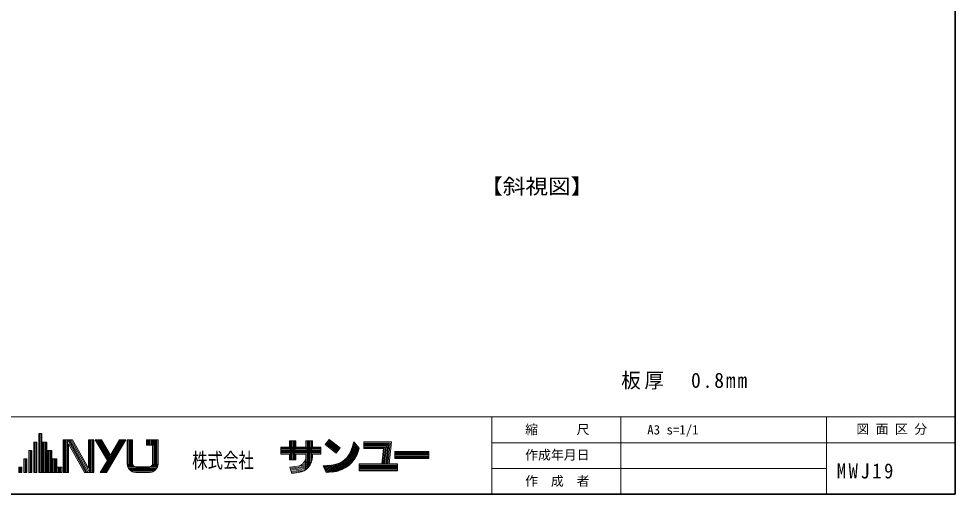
# Model space of a CAD drawing. Units: millimetres on the paper. Extents: x -405 to -16, y -286 to 286.
# Drawn here: x -197.4 to -15.5, y 11 to 103.3 of the extents above; entities that cross this region are included whole.
import ezdxf
from ezdxf.enums import TextEntityAlignment as Align

# ---------------------------------------------------------------- set-up
doc = ezdxf.new("R2010")
doc.units = ezdxf.units.MM
doc.linetypes.add('CHAIN1', pattern=[8, 5, -1, 1, -1])
doc.layers.add('0-2_寸法', color=4, linetype='CHAIN1', lineweight=18)
doc.layers.add('F-0_枠図面', color=4, linetype='Continuous', lineweight=18)
doc.layers.add('F-2_文字１', color=7, linetype='Continuous')
doc.layers.add('F-3_文字２', color=7, linetype='Continuous')
doc.styles.add('ＭＳ ゴシック', font='')
doc.styles.get('ＭＳ ゴシック').set_extended_font_data('MS Gothic')

msp = doc.modelspace()

# ---------------------------------------------------------------- linework, layer by layer
at = {"layer": 'F-0_枠図面', "color": 7, "lineweight": 35}
for p, q in [((-15.5, 11), (-15.5, 286)), ((-15.5, 16), (-15.5, 16))]:
    msp.add_line(p, q, dxfattribs=at)
at = {"layer": 'F-0_枠図面'}
for p, q in [((-405, 26), (-15.5, 26)), ((-105.5, 11), (-105.5, 26)), ((-80.5, 11), (-80.5, 26)), ((-40.5, 11), (-40.5, 26)), ((-193.524, 22.771), (-192.924, 22.771)), ((-193.524, 15.244), (-193.524, 22.771)), ((-193.313, 15.244), (-193.313, 22.771)), ((-193.102, 15.244), (-193.102, 22.771)), ((-192.924, 21.106), (-192.924, 22.771)), ((-194.49, 21.106), (-193.945, 21.106)), ((-194.49, 15.244), (-194.49, 21.106)), ((-194.279, 15.244), (-194.279, 21.106)), ((-194.068, 15.244), (-194.068, 21.106)), ((-193.945, 15.244), (-193.945, 21.106)), ((-192.924, 21.106), (-191.958, 21.106)), ((-192.891, 15.244), (-192.891, 21.106)), ((-192.68, 15.244), (-192.68, 21.106)), ((-192.469, 15.244), (-192.469, 21.106)), ((-192.258, 15.244), (-192.258, 21.106)), ((-192.047, 15.244), (-192.047, 21.106)), ((-191.958, 19.485), (-191.958, 21.106)), ((-188.828, 21.572), (-186.996, 21.572)), ((-188.828, 15.244), (-188.828, 21.572)), ((-188.617, 15.244), (-188.617, 21.572)), ((-188.406, 15.244), (-188.406, 21.572)), ((-188.195, 15.244), (-188.195, 21.572)), ((-187.99, 21.596), (-184.422, 15.244)), ((-187.984, 15.244), (-187.984, 21.572)), ((-187.762, 15.244), (-187.762, 20.759)), ((-187.762, 20.759), (-184.664, 15.244)), ((-187.734, 21.572), (-184.181, 15.244)), ((-187.492, 21.572), (-183.938, 15.244)), ((-187.25, 21.572), (-183.782, 15.395)), ((-186.996, 21.572), (-183.898, 16.056)), ((-183.898, 16.056), (-183.898, 21.572)), ((-183.898, 21.572), (-182.832, 21.572)), ((-183.676, 15.244), (-183.676, 21.572)), ((-183.465, 15.244), (-183.465, 21.572)), ((-183.254, 15.244), (-183.254, 21.572)), ((-183.043, 15.244), (-183.043, 21.572)), ((-182.832, 15.244), (-182.832, 21.572)), ((-182.599, 21.572), (-181.36, 21.572)), ((-182.599, 21.572), (-180.222, 17.566)), ((-182.354, 21.572), (-179.97, 17.555)), ((-182.109, 21.572), (-179.847, 17.762)), ((-181.863, 21.572), (-179.724, 17.968)), ((-181.618, 21.572), (-179.602, 18.175)), ((-181.36, 21.572), (-179.602, 18.61)), ((-181.342, 15.244), (-177.586, 21.572)), ((-181.097, 15.244), (-177.34, 21.572)), ((-180.851, 15.244), (-177.095, 21.572)), ((-180.606, 15.244), (-176.85, 21.572)), ((-180.361, 15.244), (-176.604, 21.572)), ((-179.602, 18.61), (-177.844, 21.572)), ((-177.844, 21.572), (-176.604, 21.572)), ((-176.371, 16.909), (-176.371, 21.572)), ((-176.371, 21.572), (-175.305, 21.572)), ((-176.16, 16.781), (-176.16, 21.572)), ((-175.949, 16.781), (-175.949, 21.572)), ((-175.738, 16.781), (-175.738, 21.572)), ((-175.527, 16.781), (-175.527, 21.572)), ((-175.305, 16.909), (-175.305, 21.572)), ((-172.641, 21.572), (-170.376, 21.572)), ((-172.641, 20.506), (-172.641, 21.572)), ((-172.641, 20.506), (-171.442, 20.506)), ((-172.43, 20.506), (-172.43, 21.572)), ((-172.219, 20.506), (-172.219, 21.572)), ((-172.008, 20.506), (-172.008, 21.572)), ((-171.797, 20.506), (-171.797, 21.572)), ((-171.586, 20.506), (-171.586, 21.572)), ((-171.442, 16.909), (-171.442, 20.506)), ((-171.375, 20.506), (-171.375, 21.572)), ((-171.22, 16.781), (-171.22, 21.572)), ((-171.009, 16.781), (-171.009, 21.572)), ((-170.798, 16.781), (-170.798, 21.572)), ((-170.587, 16.781), (-170.587, 21.572)), ((-170.376, 16.909), (-170.376, 21.572)), ((-146.52, 20.127), (-144.839, 20.127)), ((-146.52, 18.809), (-146.52, 20.127)), ((-146.52, 20.074), (-138.775, 20.074)), ((-144.839, 20.127), (-144.839, 21.379)), ((-144.839, 21.379), (-143.587, 21.379)), ((-144.628, 17.655), (-144.628, 21.379)), ((-144.417, 17.655), (-144.417, 21.379)), ((-144.207, 17.655), (-144.207, 21.379)), ((-143.996, 17.655), (-143.996, 21.379)), ((-143.785, 17.655), (-143.785, 21.379)), ((-143.587, 20.127), (-143.587, 21.379)), ((-143.587, 20.127), (-141.642, 20.127)), ((-141.642, 21.379), (-140.39, 21.379)), ((-141.642, 20.127), (-141.642, 21.379)), ((-141.431, 15.969), (-141.431, 21.379)), ((-141.22, 16.176), (-141.22, 21.379)), ((-141.009, 16.428), (-141.009, 21.379)), ((-140.798, 16.749), (-140.798, 21.379)), ((-140.587, 17.199), (-140.587, 21.379)), ((-140.39, 20.127), (-140.39, 21.379)), ((-140.39, 20.127), (-138.775, 20.127)), ((-138.775, 18.809), (-138.775, 20.127)), ((-137.891, 20.65), (-137.127, 21.643)), ((-137.891, 20.65), (-135.748, 19.002)), ((-137.762, 20.817), (-135.62, 19.17)), ((-137.633, 20.985), (-135.491, 19.337)), ((-137.505, 21.152), (-135.362, 19.504)), ((-137.376, 21.319), (-135.234, 19.671)), ((-137.247, 21.486), (-135.105, 19.838)), ((-137.127, 21.643), (-134.985, 19.995)), ((-133.07, 19.016), (-131.504, 20.164)), ((-132.888, 19.412), (-131.642, 20.325)), ((-132.763, 19.765), (-131.78, 20.486)), ((-132.733, 19.864), (-132.348, 21.149)), ((-132.662, 20.1), (-131.917, 20.646)), ((-132.562, 20.435), (-132.055, 20.807)), ((-132.461, 20.771), (-132.193, 20.967)), ((-132.348, 21.149), (-131.298, 19.923)), ((-130.412, 19.896), (-130.412, 21.149)), ((-130.412, 21.149), (-125.042, 21.149)), ((-130.412, 20.938), (-125.277, 20.938)), ((-130.412, 20.727), (-125.512, 20.727)), ((-130.412, 20.516), (-125.747, 20.516)), ((-130.412, 20.305), (-125.982, 20.305)), ((-130.412, 20.094), (-126.218, 20.094)), ((-126.575, 16.811), (-126.218, 20.094)), ((-126.362, 16.811), (-125.982, 20.305)), ((-126.15, 16.811), (-125.747, 20.516)), ((-125.938, 16.811), (-125.512, 20.727)), ((-125.726, 16.811), (-125.277, 20.938)), ((-125.501, 16.93), (-125.042, 21.149)), ((-105.5, 21), (-15.5, 21)), ((-195.455, 15.244), (-195.455, 19.485)), ((-195.455, 19.485), (-194.912, 19.485)), ((-195.244, 15.244), (-195.244, 19.485)), ((-195.034, 15.244), (-195.034, 19.485)), ((-194.912, 15.244), (-194.912, 19.485)), ((-191.958, 19.485), (-190.992, 19.485)), ((-191.836, 15.244), (-191.836, 19.485)), ((-191.625, 15.244), (-191.625, 19.485)), ((-191.414, 15.244), (-191.414, 19.485)), ((-191.203, 15.244), (-191.203, 19.485)), ((-190.992, 17.864), (-190.992, 19.485)), ((-146.52, 19.863), (-138.775, 19.863)), ((-146.52, 19.652), (-138.775, 19.652)), ((-146.52, 19.441), (-138.775, 19.441)), ((-146.52, 19.23), (-138.775, 19.23)), ((-146.52, 19.02), (-138.775, 19.02)), ((-146.52, 18.809), (-144.839, 18.809)), ((-144.839, 17.655), (-144.839, 18.809)), ((-143.587, 18.809), (-141.642, 18.809)), ((-143.587, 17.655), (-143.587, 18.809)), ((-141.642, 18.28), (-141.642, 18.809)), ((-141.642, 15.88), (-141.642, 18.277)), ((-140.39, 18.809), (-138.775, 18.809)), ((-140.39, 18.285), (-140.39, 18.809)), ((-137.118, 15.265), (-131.449, 19.421)), ((-136.717, 15.297), (-131.563, 19.075)), ((-136.311, 15.333), (-131.714, 18.703)), ((-135.857, 15.404), (-131.918, 18.291)), ((-135.748, 19.002), (-134.985, 19.995)), ((-133.979, 17.827), (-131.348, 19.756)), ((-133.355, 18.547), (-131.366, 20.004)), ((-131.452, 19.408), (-131.298, 19.923)), ((-130.412, 19.896), (-126.571, 19.896)), ((-126.893, 16.93), (-126.571, 19.896)), ((-126.787, 16.811), (-126.441, 19.988)), ((-124.347, 17.952), (-124.347, 19.27)), ((-124.347, 19.27), (-117.755, 19.27)), ((-124.347, 19.112), (-117.755, 19.112)), ((-124.347, 18.901), (-117.755, 18.901)), ((-124.347, 18.69), (-117.755, 18.69)), ((-124.347, 18.479), (-117.755, 18.479)), ((-124.347, 18.268), (-117.755, 18.268)), ((-117.755, 17.952), (-117.755, 19.27)), ((-196.421, 17.864), (-195.877, 17.864)), ((-196.421, 15.244), (-196.421, 17.864)), ((-196.21, 15.244), (-196.21, 17.864)), ((-195.999, 15.244), (-195.999, 17.864)), ((-195.877, 15.244), (-195.877, 17.864)), ((-190.992, 17.864), (-190.027, 17.864)), ((-190.992, 15.244), (-190.992, 17.864)), ((-190.781, 15.244), (-190.781, 17.864)), ((-190.571, 15.244), (-190.571, 17.864)), ((-190.36, 15.244), (-190.36, 17.864)), ((-190.149, 15.244), (-190.149, 17.864)), ((-190.027, 16.243), (-190.027, 17.864)), ((-181.6, 15.244), (-180.222, 17.566)), ((-176.371, 16.887), (-176.349, 16.887)), ((-176.366, 16.781), (-175.292, 16.781)), ((-176.336, 16.57), (-175.201, 16.57)), ((-171.547, 16.57), (-170.411, 16.57)), ((-171.456, 16.781), (-170.381, 16.781)), ((-144.839, 17.655), (-143.587, 17.655)), ((-144.788, 16.262), (-143.264, 16.452)), ((-144.719, 16.058), (-140.937, 16.529)), ((-143.257, 16.453), (-140.874, 16.749)), ((-142.439, 16.767), (-140.9, 16.959)), ((-142.149, 17.016), (-140.926, 17.168)), ((-141.96, 17.252), (-140.952, 17.377)), ((-141.748, 15.88), (-141.748, 17.673)), ((-138.28, 16.534), (-136.695, 16.663)), ((-138.28, 16.534), (-137.72, 15.216)), ((-138.186, 16.313), (-137.835, 16.57)), ((-138.102, 16.113), (-137.434, 16.603)), ((-138.017, 15.914), (-137.033, 16.635)), ((-137.932, 15.715), (-136.631, 16.668)), ((-137.847, 15.515), (-136.2, 16.723)), ((-137.763, 15.316), (-135.666, 16.852)), ((-137.52, 15.232), (-134.792, 17.231)), ((-135.318, 15.538), (-132.208, 17.817)), ((-134.586, 15.813), (-132.691, 17.202)), ((-131.301, 15.546), (-131.301, 16.93)), ((-131.301, 16.93), (-126.893, 16.93)), ((-131.301, 16.811), (-123.853, 16.811)), ((-131.301, 16.6), (-123.853, 16.6)), ((-131.301, 16.389), (-123.853, 16.389)), ((-125.501, 16.93), (-123.853, 16.93)), ((-124.347, 18.057), (-117.755, 18.057)), ((-124.347, 17.952), (-117.755, 17.952)), ((-123.853, 15.546), (-123.853, 16.93)), ((-197.387, 15.244), (-197.387, 16.243)), ((-197.387, 16.243), (-196.843, 16.243)), ((-197.387, 15.244), (-196.843, 15.244)), ((-197.211, 15.244), (-197.211, 16.243)), ((-197, 15.244), (-197, 16.243)), ((-196.843, 15.244), (-196.843, 16.243)), ((-196.421, 15.244), (-195.877, 15.244)), ((-195.455, 15.244), (-194.912, 15.244)), ((-194.49, 15.244), (-193.945, 15.244)), ((-193.524, 15.244), (-189.061, 15.244)), ((-190.027, 16.243), (-189.061, 16.243)), ((-189.938, 15.244), (-189.938, 16.243)), ((-189.727, 15.244), (-189.727, 16.243)), ((-189.516, 15.244), (-189.516, 16.243)), ((-189.305, 15.244), (-189.305, 16.243)), ((-189.094, 15.244), (-189.094, 16.243)), ((-189.061, 15.244), (-189.061, 16.243)), ((-188.828, 15.244), (-187.762, 15.244)), ((-184.664, 15.244), (-182.832, 15.244)), ((-181.6, 15.244), (-180.361, 15.244)), ((-176.278, 16.359), (-174.945, 16.359)), ((-176.187, 16.149), (-170.56, 16.149)), ((-176.058, 15.938), (-170.689, 15.938)), ((-175.878, 15.727), (-170.869, 15.727)), ((-175.618, 15.516), (-171.129, 15.516)), ((-175.153, 15.305), (-171.595, 15.305)), ((-174.706, 16.309), (-172.041, 16.309)), ((-174.706, 15.244), (-172.041, 15.244)), ((-171.802, 16.359), (-170.469, 16.359)), ((-144.788, 16.262), (-144.378, 15.051)), ((-144.65, 15.854), (-141.116, 16.294)), ((-144.581, 15.65), (-141.34, 16.054)), ((-144.512, 15.446), (-141.633, 15.805)), ((-144.443, 15.242), (-142.053, 15.54)), ((-144.378, 15.051), (-143.096, 15.211)), ((-137.72, 15.216), (-136.404, 15.322)), ((-131.301, 16.178), (-123.853, 16.178)), ((-131.301, 15.967), (-123.853, 15.967)), ((-131.301, 15.756), (-123.853, 15.756)), ((-131.301, 15.546), (-123.853, 15.546)), ((-105.5, 16), (-40.5, 16))]:
    msp.add_line(p, q, dxfattribs=at)
at = {"layer": 'F-0_枠図面', "color": 7, "lineweight": 35}
msp.add_lwpolyline([(-405, 286), (-405, 11), (-15.5, 11)], dxfattribs=at)
at = {"layer": 'F-0_枠図面'}
for centre, radius, start, end in [((-143.493, 18.289), 1.851, 277.12369, 0.28418), ((-143.493, 18.289), 3.103, 277.45369, 359.92859), ((-136.969, 21.054), 4.4, 273.5696, 344.30289), ((-136.973, 21.058), 5.762, 273.9684, 344.73839), ((-174.706, 16.909), 1.665, 179.99979, 270.00009), ((-174.706, 16.909), 0.6, 179.99979, 270.00009), ((-172.041, 16.909), 0.6, 270.00009, 0), ((-172.041, 16.909), 1.665, 270.00009, 0)]:
    msp.add_arc(centre, radius, start, end, dxfattribs=at)

# ---------------------------------------------------------------- texts
at = {"layer": '0-2_寸法', "color": 7, "style": 'ＭＳ ゴシック', "width": 1.1}
msp.add_text('【斜視図】', height=2.933, dxfattribs=at).set_placement((-107.811, 68.408), align=Align.BOTTOM_LEFT)
at = {"layer": '0-2_寸法', "color": 7, "insert": (-80.405, 31.327), "char_height": 2.933, "attachment_point": 7, "style": 'ＭＳ ゴシック'}
msp.add_mtext('\\T1.19;\\W0.95;板厚\u30000.8mm', dxfattribs=at)
at = {"layer": 'F-0_枠図面', "color": 7, "style": 'ＭＳ ゴシック', "width": 0.75}
msp.add_text('株式会社', height=2.933, dxfattribs=at).set_placement((-163.76, 15.225), align=Align.BOTTOM_LEFT)
at = {"layer": 'F-2_文字１', "style": 'ＭＳ ゴシック'}
for s, p in [('縮\u3000\u3000\u3000尺', (-99.057, 22.102)), ('図 面 区 分', (-34.712, 22.184)), ('作成年月日', (-99.057, 17.175)), ('作\u3000成\u3000者', (-99.057, 12.102))]:
    msp.add_text(s, height=1.833, dxfattribs=at).set_placement(p, align=Align.BOTTOM_LEFT)
at = {"layer": 'F-3_文字２', "style": 'ＭＳ ゴシック'}
msp.add_text('A3 s=1/1', height=1.833, dxfattribs=at).set_placement((-75.34, 22.049), align=Align.BOTTOM_LEFT)
at = {"layer": 'F-3_文字２', "insert": (-38.517, 14.022), "char_height": 2.933, "attachment_point": 7, "style": 'ＭＳ ゴシック'}
msp.add_mtext('\\T1.28;\\W0.9;MWJ19', dxfattribs=at)

doc.saveas('drawing.dxf')
